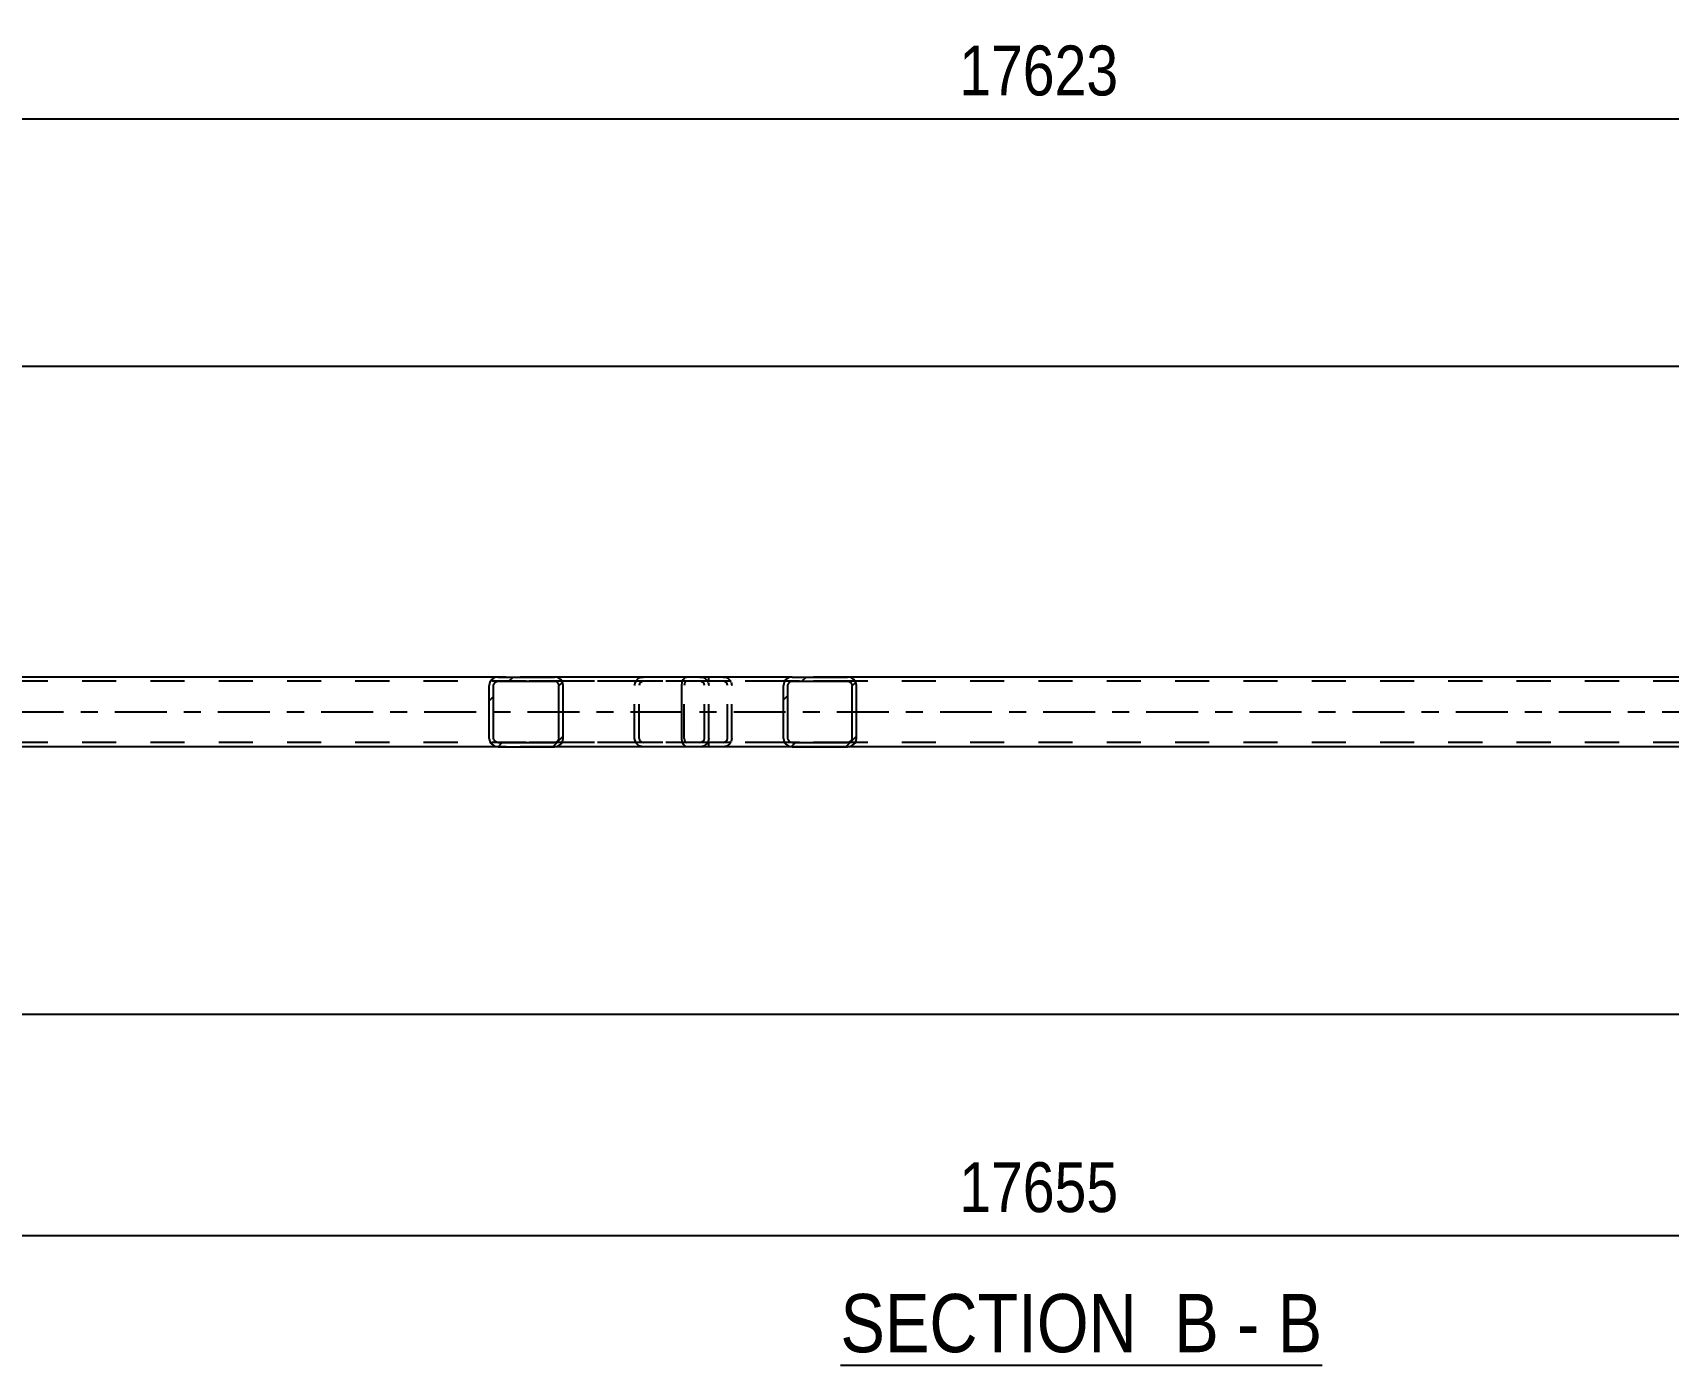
# Model space of a CAD drawing. Header units: millimetres. Extents: x -45 to 796, y -418 to 176.
# Drawn here: x 329.5 to 423.4, y -250.6 to -174.1 of the extents above; entities that cross this region are included whole.
import ezdxf

# ---------------------------------------------------------------- set-up
doc = ezdxf.new("R2010")
doc.units = ezdxf.units.MM
doc.linetypes.add('DXK_LINE_DOT2', pattern=[3.9198, 1.9599, -1.9599])
doc.linetypes.add('DXK_LINE_DOT3', pattern=[5.9187, 2.979, -0.9799, 0.9799, -0.9799])
doc.styles.add('Arial Narrow', font='ARIALN.TTF', dxfattribs={"height": 0.2})

# ---------------------------------------------------------------- blocks, each defined once
blk = doc.blocks.new('Unknown-122568648-12 - 6955')
at = {"color": 6, "linetype": 'Continuous'}
blk.add_line((375.895, -250.571), (403.541, -250.571), dxfattribs=at)
at = {"color": 0, "linetype": 'Continuous'}
for points in [[(394.003, -249.821), (394.003, -246.321), (375.895, -246.321), (375.895, -249.821)], [(397.61, -249.821), (397.61, -246.321), (395.053, -246.321), (395.053, -249.821)], [(399.935, -249.821), (399.935, -246.321), (398.66, -246.321), (398.66, -249.821)], [(403.541, -249.821), (403.541, -246.321), (400.985, -246.321), (400.985, -249.821)]]:
    blk.add_wipeout(points, dxfattribs=at)
at = {"color": 7, "linetype": 'Continuous', "style": 'Arial Narrow'}
for s, height, p in [('SECTION ', 3.3405, (375.895, -249.821)), ('B', 3.34, (395.053, -249.821)), ('B', 3.34, (400.985, -249.821)), ('-', 3.34, (398.66, -249.821))]:
    blk.add_text(s, height=height, dxfattribs=at).set_placement(p)
blk = doc.blocks.new('Part-122568648-7106 - 6955')
at = {"color": 2, "linetype": 'Continuous'}
for p, q in [((356.248, -211.078), (291.175, -211.078)), ((441.383, -211.078), (376.309, -211.078)), ((356.248, -215.078), (291.175, -215.078)), ((441.383, -215.078), (376.309, -215.078))]:
    blk.add_line(p, q, dxfattribs=at)
at = {"color": 7, "linetype": 'DXK_LINE_DOT2'}
for p, q in [((376.309, -211.078), (356.248, -211.078)), ((718.48, -211.318), (56.08, -211.318)), ((718.48, -214.838), (56.08, -214.838)), ((708.37, -215.078), (185.98, -215.078)), ((376.309, -215.078), (356.248, -215.078))]:
    blk.add_line(p, q, dxfattribs=at)
at = {"color": 7, "linetype": 'DXK_LINE_DOT3'}
blk.add_line((56.08, -213.078), (718.48, -213.078), dxfattribs=at)
blk = doc.blocks.new('Part-122568648-7101 - 6955')
at = {"linetype": 'Continuous'}
h = blk.add_hatch(dxfattribs=at)
h.set_pattern_fill('', scale=0.7, style=0, pattern_type=0)
h.set_pattern_definition([(45, (376.7733, -211.3742), (-1.57154, 1.57154), [])])
h.paths.add_polyline_path([(376.812, -211.558), (376.773, -211.374), (376.664, -211.218), (376.501, -211.114), (376.309, -211.078), (373.125, -211.078), (372.932, -211.114), (372.769, -211.218), (372.66, -211.374), (372.622, -211.558), (372.622, -214.598), (372.66, -214.782), (372.769, -214.937), (372.932, -215.041), (373.125, -215.078), (376.309, -215.078), (376.501, -215.041), (376.664, -214.937), (376.773, -214.782), (376.812, -214.598)])
h.paths.add_polyline_path([(376.541, -214.69), (376.487, -214.768), (376.405, -214.82), (376.309, -214.838), (373.125, -214.838), (373.028, -214.82), (372.947, -214.768), (372.892, -214.69), (372.873, -214.598), (372.873, -211.558), (372.892, -211.466), (372.947, -211.388), (373.028, -211.336), (373.125, -211.318), (376.309, -211.318), (376.405, -211.336), (376.487, -211.388), (376.541, -211.466), (376.56, -211.558), (376.56, -214.598)])
at = {"color": 2, "linetype": 'Continuous'}
for p, q in [((366.876, -211.218), (366.964, -211.114)), ((366.964, -211.114), (367.067, -211.078)), ((373.125, -211.078), (367.067, -211.078)), ((373.125, -211.078), (372.932, -211.114)), ((373.125, -211.078), (376.309, -211.078)), ((376.501, -211.114), (376.309, -211.078)), ((366.796, -211.558), (366.817, -211.374)), ((366.796, -214.598), (366.796, -211.558)), ((366.817, -211.374), (366.876, -211.218)), ((372.66, -211.374), (372.622, -211.558)), ((372.622, -214.598), (372.622, -211.558)), ((372.873, -211.558), (372.892, -211.466)), ((372.873, -214.598), (372.873, -211.558)), ((372.892, -211.466), (372.947, -211.388)), ((372.947, -211.388), (373.028, -211.336)), ((373.028, -211.336), (373.125, -211.318)), ((373.125, -211.318), (376.309, -211.318)), ((376.309, -211.318), (376.405, -211.336)), ((376.405, -211.336), (376.487, -211.388)), ((376.487, -211.388), (376.541, -211.466)), ((376.541, -211.466), (376.56, -211.558)), ((376.56, -214.598), (376.56, -211.558)), ((376.812, -211.558), (376.773, -211.374)), ((376.812, -214.598), (376.812, -211.558)), ((366.817, -214.782), (366.796, -214.598)), ((366.876, -214.937), (366.817, -214.782)), ((372.622, -214.598), (372.66, -214.782)), ((372.892, -214.69), (372.873, -214.598)), ((372.947, -214.768), (372.892, -214.69)), ((373.028, -214.82), (372.947, -214.768)), ((373.125, -214.838), (373.028, -214.82)), ((373.125, -214.838), (376.309, -214.838)), ((376.405, -214.82), (376.309, -214.838)), ((376.487, -214.768), (376.405, -214.82)), ((376.541, -214.69), (376.487, -214.768)), ((376.56, -214.598), (376.541, -214.69)), ((376.773, -214.782), (376.812, -214.598)), ((366.964, -215.041), (366.876, -214.937)), ((367.067, -215.078), (366.964, -215.041)), ((373.125, -215.078), (367.067, -215.078)), ((372.932, -215.041), (373.125, -215.078)), ((373.125, -215.078), (376.309, -215.078)), ((376.309, -215.078), (376.501, -215.041))]:
    blk.add_line(p, q, dxfattribs=at)
at = {"color": 7, "linetype": 'DXK_LINE_DOT2'}
for p, q in [((368.343, -211.318), (368.343, -211.078)), ((369.159, -211.078), (369.351, -211.114)), ((376.309, -211.078), (373.125, -211.078)), ((366.942, -211.466), (366.932, -211.558)), ((366.932, -214.598), (366.932, -211.558)), ((366.972, -211.388), (366.942, -211.466)), ((367.015, -211.336), (366.972, -211.388)), ((367.067, -211.318), (367.015, -211.336)), ((376.309, -211.318), (367.067, -211.318)), ((369.255, -211.336), (369.159, -211.318)), ((369.336, -211.388), (369.255, -211.336)), ((369.391, -211.466), (369.336, -211.388)), ((369.41, -211.558), (369.391, -211.466)), ((369.41, -214.598), (369.41, -211.558)), ((369.623, -211.374), (369.661, -211.558)), ((369.661, -214.598), (369.661, -211.558)), ((366.932, -214.598), (366.942, -214.69)), ((366.942, -214.69), (366.972, -214.768)), ((366.972, -214.768), (367.015, -214.82)), ((367.015, -214.82), (367.067, -214.838)), ((376.309, -214.838), (367.067, -214.838)), ((368.343, -215.078), (368.343, -214.838)), ((369.159, -214.838), (369.255, -214.82)), ((369.255, -214.82), (369.336, -214.768)), ((369.336, -214.768), (369.391, -214.69)), ((369.391, -214.69), (369.41, -214.598)), ((369.661, -214.598), (369.623, -214.782)), ((369.351, -215.041), (369.159, -215.078)), ((376.309, -215.078), (373.125, -215.078))]:
    blk.add_line(p, q, dxfattribs=at)
for centre, start, end in [((369.173, -211.573), 23.84941, 68.8059), ((369.173, -214.583), 291.1941, 336.15059)]:
    blk.add_arc(centre, 0.492, start, end, dxfattribs=at)
at = {"color": 2, "linetype": 'Continuous'}
for centre, start, end in [((373.11, -211.573), 111.19409, 156.15059), ((376.323, -211.573), 23.84941, 68.8059), ((373.11, -214.583), 203.84941, 248.8059), ((376.323, -214.583), 291.19409, 336.15059)]:
    blk.add_arc(centre, 0.492, start, end, dxfattribs=at)
blk = doc.blocks.new('Part-122568648-7163 - 6955')
at = {"linetype": 'Continuous'}
h = blk.add_hatch(dxfattribs=at)
h.set_pattern_fill('', scale=0.7, style=0, pattern_type=0)
h.set_pattern_definition([(45, (359.9554, -211.3742), (-1.57154, 1.57154), [])])
h.paths.add_polyline_path([(359.994, -211.558), (359.955, -211.374), (359.845, -211.218), (359.679, -211.114), (359.483, -211.078), (356.248, -211.078), (356.053, -211.114), (355.887, -211.218), (355.776, -211.374), (355.738, -211.558), (355.738, -214.598), (355.776, -214.782), (355.887, -214.937), (356.053, -215.041), (356.248, -215.078), (359.483, -215.078), (359.679, -215.041), (359.845, -214.937), (359.955, -214.782), (359.994, -214.598)])
h.paths.add_polyline_path([(359.719, -214.69), (359.664, -214.768), (359.581, -214.82), (359.483, -214.838), (356.248, -214.838), (356.151, -214.82), (356.068, -214.768), (356.012, -214.69), (355.993, -214.598), (355.993, -211.558), (356.012, -211.466), (356.068, -211.388), (356.151, -211.336), (356.248, -211.318), (359.483, -211.318), (359.581, -211.336), (359.664, -211.388), (359.719, -211.466), (359.739, -211.558), (359.739, -214.598)])
at = {"color": 2, "linetype": 'Continuous'}
for p, q in [((356.248, -211.078), (356.053, -211.114)), ((356.248, -211.078), (359.483, -211.078)), ((367.067, -211.078), (359.483, -211.078)), ((359.679, -211.114), (359.483, -211.078)), ((355.776, -211.374), (355.738, -211.558)), ((355.738, -214.598), (355.738, -211.558)), ((355.993, -211.558), (356.012, -211.466)), ((355.993, -214.598), (355.993, -211.558)), ((356.012, -211.466), (356.068, -211.388)), ((356.068, -211.388), (356.151, -211.336)), ((356.151, -211.336), (356.248, -211.318)), ((356.248, -211.318), (359.483, -211.318)), ((359.483, -211.318), (359.581, -211.336)), ((359.581, -211.336), (359.664, -211.388)), ((359.664, -211.388), (359.719, -211.466)), ((359.719, -211.466), (359.739, -211.558)), ((359.739, -214.598), (359.739, -211.558)), ((359.994, -211.558), (359.955, -211.374)), ((359.994, -214.598), (359.994, -211.558)), ((355.738, -214.598), (355.776, -214.782)), ((356.012, -214.69), (355.993, -214.598)), ((356.068, -214.768), (356.012, -214.69)), ((356.151, -214.82), (356.068, -214.768)), ((356.248, -214.838), (356.151, -214.82)), ((356.248, -214.838), (359.483, -214.838)), ((359.581, -214.82), (359.483, -214.838)), ((359.664, -214.768), (359.581, -214.82)), ((359.719, -214.69), (359.664, -214.768)), ((359.739, -214.598), (359.719, -214.69)), ((359.955, -214.782), (359.994, -214.598)), ((356.053, -215.041), (356.248, -215.078)), ((356.248, -215.078), (359.483, -215.078)), ((359.483, -215.078), (359.679, -215.041)), ((367.067, -215.078), (359.483, -215.078))]:
    blk.add_line(p, q, dxfattribs=at)
at = {"color": 7, "linetype": 'DXK_LINE_DOT2'}
for p, q in [((359.483, -211.078), (356.248, -211.078)), ((364.402, -211.114), (364.598, -211.078)), ((367.833, -211.078), (367.067, -211.078)), ((367.833, -211.078), (368.028, -211.114)), ((367.833, -211.318), (356.248, -211.318)), ((364.087, -211.558), (364.126, -211.374)), ((364.087, -214.598), (364.087, -211.558)), ((364.362, -211.466), (364.342, -211.558)), ((364.342, -214.598), (364.342, -211.558)), ((364.417, -211.388), (364.362, -211.466)), ((364.5, -211.336), (364.417, -211.388)), ((364.598, -211.318), (364.5, -211.336)), ((367.93, -211.336), (367.833, -211.318)), ((368.013, -211.388), (367.93, -211.336)), ((368.069, -211.466), (368.013, -211.388)), ((368.088, -211.558), (368.069, -211.466)), ((368.088, -214.598), (368.088, -211.558)), ((368.305, -211.374), (368.343, -211.558)), ((368.343, -214.598), (368.343, -211.558)), ((367.833, -214.838), (356.248, -214.838)), ((364.126, -214.782), (364.087, -214.598)), ((364.342, -214.598), (364.362, -214.69)), ((364.362, -214.69), (364.417, -214.768)), ((364.417, -214.768), (364.439, -214.782)), ((364.439, -214.782), (364.5, -214.82)), ((364.5, -214.82), (364.598, -214.838)), ((367.833, -214.838), (367.93, -214.82)), ((367.93, -214.82), (368.013, -214.768)), ((368.013, -214.768), (368.069, -214.69)), ((368.069, -214.69), (368.088, -214.598)), ((368.343, -214.598), (368.305, -214.782)), ((359.483, -215.078), (356.248, -215.078)), ((364.598, -215.078), (364.402, -215.041)), ((367.833, -215.078), (367.067, -215.078)), ((368.028, -215.041), (367.833, -215.078))]:
    blk.add_line(p, q, dxfattribs=at)
at = {"color": 2, "linetype": 'Continuous'}
for centre, start, end in [((356.229, -211.579), 110.75832, 155.68005), ((359.503, -211.579), 24.31995, 69.24168), ((356.229, -214.577), 204.31995, 249.24168), ((359.503, -214.577), 290.75832, 335.68005)]:
    blk.add_arc(centre, 0.496, start, end, dxfattribs=at)
at = {"color": 7, "linetype": 'DXK_LINE_DOT2'}
for centre, start, end in [((364.578, -211.579), 110.75832, 155.68004), ((367.852, -211.579), 24.31996, 69.24168), ((364.578, -214.577), 204.31996, 249.24168), ((367.852, -214.577), 290.75832, 335.68004)]:
    blk.add_arc(centre, 0.496, start, end, dxfattribs=at)
blk = doc.blocks.new('StraightDimension-122568648-7291 - 6955')
at = {"color": 7, "linetype": 'Continuous'}
blk.add_line((45.22, -243.133), (729.34, -243.133), dxfattribs=at)
at = {"color": 0}
blk.add_wipeout([(392.451, -242.383), (392.451, -238.183), (382.11, -238.183), (382.11, -242.383)], dxfattribs=at)
at = {"color": 3, "style": 'Arial Narrow'}
blk.add_text('17655', height=2.8633, dxfattribs=at).set_placement((382.71, -241.783))
blk = doc.blocks.new('StraightDimension-122568648-7313 - 6955')
at = {"color": 7, "linetype": 'Continuous'}
blk.add_line((194.474, -230.428), (449.877, -230.428), dxfattribs=at)
blk = doc.blocks.new('StraightDimension-122568648-7356 - 6955')
at = {"color": 7, "linetype": 'Continuous'}
blk.add_line((194.474, -193.249), (449.877, -193.249), dxfattribs=at)
blk = doc.blocks.new('StraightDimension-122568648-7381 - 6955')
at = {"color": 7, "linetype": 'Continuous'}
blk.add_line((45.86, -179.058), (728.7, -179.058), dxfattribs=at)
at = {"color": 0}
blk.add_wipeout([(392.451, -178.308), (392.451, -174.108), (382.11, -174.108), (382.11, -178.308)], dxfattribs=at)
at = {"color": 3, "style": 'Arial Narrow'}
blk.add_text('17623', height=2.8633, dxfattribs=at).set_placement((382.71, -177.708))

msp = doc.modelspace()

# ---------------------------------------------------------------- block references
for name in ['StraightDimension-122568648-7356 - 6955', 'Part-122568648-7106 - 6955', 'Part-122568648-7163 - 6955', 'Part-122568648-7101 - 6955', 'StraightDimension-122568648-7291 - 6955', 'Unknown-122568648-12 - 6955']:
    msp.add_blockref(name, (0, 0))

# ---------------------------------------------------------------- next in the draw order: block references
for name in ['StraightDimension-122568648-7381 - 6955', 'StraightDimension-122568648-7313 - 6955']:
    msp.add_blockref(name, (0, 0))

doc.saveas('drawing.dxf')
